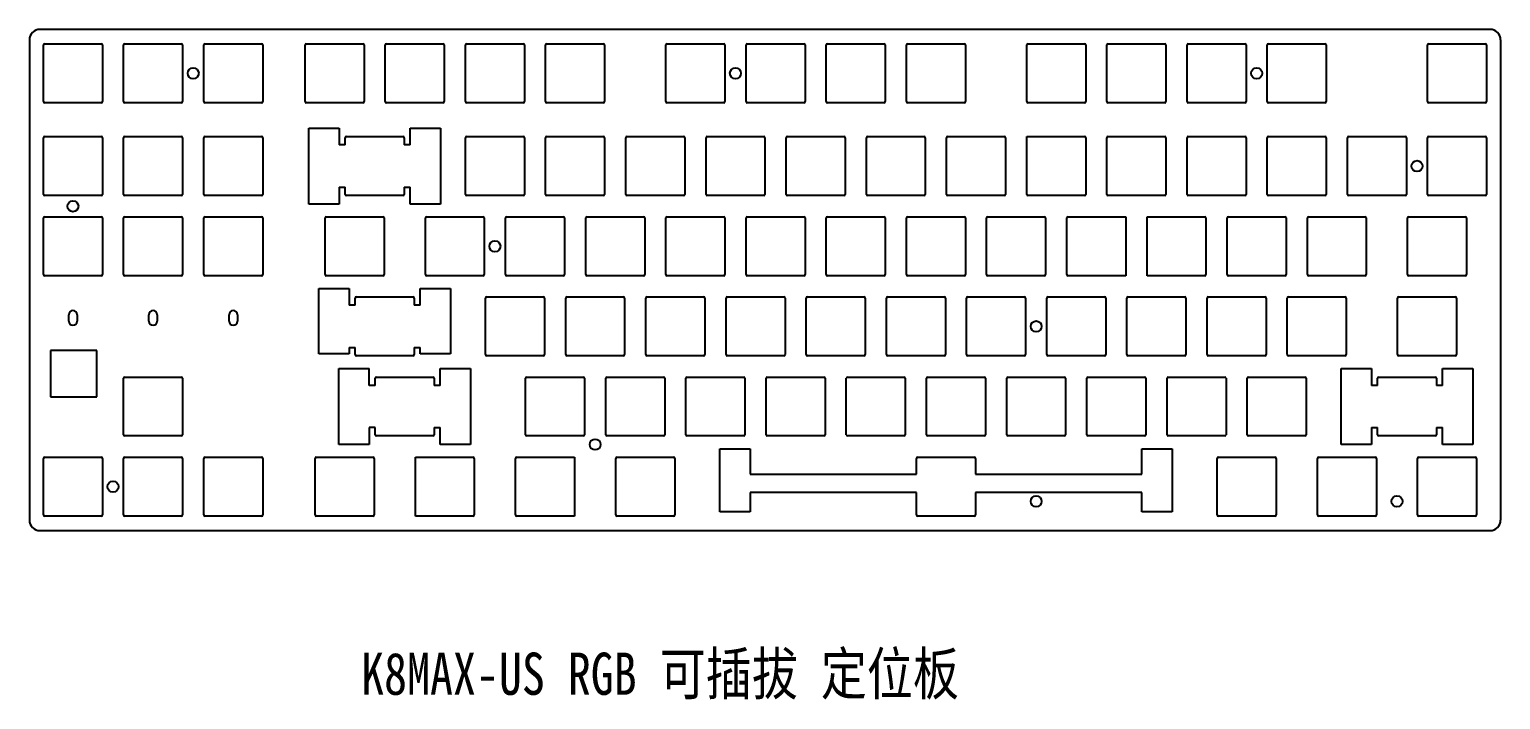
# Model space of a CAD drawing. Header units: inches. Extents: x -431 to 69, y 16 to 674.
# Drawn here: x -365.2 to -16.6, y 227.6 to 386.5 of the extents above; entities that cross this region are included whole.
import ezdxf

# ---------------------------------------------------------------- set-up
doc = ezdxf.new("R2010")
doc.units = ezdxf.units.IN
doc.header["$LTSCALE"] = 2.568399
doc.header["$MEASUREMENT"] = 0
doc.layers.get('0').update_dxf_attribs({"linetype": 'CONTINUOUS'})
doc.styles.get("Standard").update_dxf_attribs({"font": 'txt', "width": 0.8})

msp = doc.modelspace()

# ---------------------------------------------------------------- linework, layer by layer
at = {"color": 7, "linetype": 'Continuous'}
for p, q in [((-365.197, 383.966), (-365.197, 270.166)), ((-19.096, 386.466), (-362.697, 386.466)), ((-16.596, 383.966), (-16.596, 270.166)), ((-361.877, 369.366), (-361.877, 382.776)), ((-361.597, 383.056), (-348.187, 383.056)), ((-347.907, 382.776), (-347.907, 369.366)), ((-342.877, 369.366), (-342.877, 382.776)), ((-342.597, 383.056), (-329.187, 383.056)), ((-328.907, 382.776), (-328.907, 369.366)), ((-323.877, 369.366), (-323.877, 382.776)), ((-323.597, 383.056), (-310.187, 383.056)), ((-309.907, 382.776), (-309.907, 369.366)), ((-299.877, 369.366), (-299.877, 382.776)), ((-299.597, 383.056), (-286.187, 383.056)), ((-285.907, 382.776), (-285.907, 369.366)), ((-280.877, 369.366), (-280.877, 382.776)), ((-280.597, 383.056), (-267.187, 383.056)), ((-266.907, 382.776), (-266.907, 369.366)), ((-261.877, 369.366), (-261.877, 382.776)), ((-261.597, 383.056), (-248.187, 383.056)), ((-247.907, 382.776), (-247.907, 369.366)), ((-242.877, 369.366), (-242.877, 382.776)), ((-242.597, 383.056), (-229.187, 383.056)), ((-228.907, 382.776), (-228.907, 369.366)), ((-214.377, 369.366), (-214.377, 382.776)), ((-214.097, 383.056), (-200.687, 383.056)), ((-200.407, 382.776), (-200.407, 369.366)), ((-195.377, 369.366), (-195.377, 382.776)), ((-195.097, 383.056), (-181.687, 383.056)), ((-181.407, 382.776), (-181.407, 369.366)), ((-176.377, 369.366), (-176.377, 382.776)), ((-176.097, 383.056), (-162.687, 383.056)), ((-162.407, 382.776), (-162.407, 369.366)), ((-157.377, 369.366), (-157.377, 382.776)), ((-157.097, 383.056), (-143.687, 383.056)), ((-143.407, 382.776), (-143.407, 369.366)), ((-128.877, 369.366), (-128.877, 382.776)), ((-128.597, 383.056), (-115.187, 383.056)), ((-114.907, 382.776), (-114.907, 369.366)), ((-109.877, 369.366), (-109.877, 382.776)), ((-109.597, 383.056), (-96.187, 383.056)), ((-95.907, 382.776), (-95.907, 369.366)), ((-90.877, 369.366), (-90.877, 382.776)), ((-90.597, 383.056), (-77.187, 383.056)), ((-76.907, 382.776), (-76.907, 369.366)), ((-71.877, 369.366), (-71.877, 382.776)), ((-71.597, 383.056), (-58.187, 383.056)), ((-57.907, 382.776), (-57.907, 369.366)), ((-33.877, 369.366), (-33.877, 382.776)), ((-33.597, 383.056), (-20.187, 383.056)), ((-19.907, 382.776), (-19.907, 369.366)), ((-348.187, 369.086), (-361.597, 369.086)), ((-329.187, 369.086), (-342.597, 369.086)), ((-310.187, 369.086), (-323.597, 369.086)), ((-286.187, 369.086), (-299.597, 369.086)), ((-267.187, 369.086), (-280.597, 369.086)), ((-248.187, 369.086), (-261.597, 369.086)), ((-229.187, 369.086), (-242.597, 369.086)), ((-200.687, 369.086), (-214.097, 369.086)), ((-181.687, 369.086), (-195.097, 369.086)), ((-162.687, 369.086), (-176.097, 369.086)), ((-143.687, 369.086), (-157.097, 369.086)), ((-115.187, 369.086), (-128.597, 369.086)), ((-96.187, 369.086), (-109.597, 369.086)), ((-77.187, 369.086), (-90.597, 369.086)), ((-58.187, 369.086), (-71.597, 369.086)), ((-20.187, 369.086), (-33.597, 369.086)), ((-298.992, 345.068), (-298.992, 363.068)), ((-298.992, 363.068), (-291.792, 363.068)), ((-291.792, 363.068), (-291.792, 359.068)), ((-274.992, 359.068), (-274.992, 363.068)), ((-274.992, 363.068), (-267.792, 363.068)), ((-267.792, 363.068), (-267.792, 345.068)), ((-361.877, 347.363), (-361.877, 360.773)), ((-361.597, 361.053), (-348.187, 361.053)), ((-347.907, 360.773), (-347.907, 347.363)), ((-342.877, 347.363), (-342.877, 360.773)), ((-342.597, 361.053), (-329.187, 361.053)), ((-328.907, 360.773), (-328.907, 347.363)), ((-323.877, 347.363), (-323.877, 360.773)), ((-323.597, 361.053), (-310.187, 361.053)), ((-309.907, 360.773), (-309.907, 347.363)), ((-290.377, 359.068), (-291.792, 359.068)), ((-290.377, 359.068), (-290.377, 360.773)), ((-290.097, 361.053), (-276.687, 361.053)), ((-276.407, 360.773), (-276.407, 359.068)), ((-274.992, 359.068), (-276.407, 359.068)), ((-261.877, 347.363), (-261.877, 360.773)), ((-261.597, 361.053), (-248.187, 361.053)), ((-247.907, 360.773), (-247.907, 347.363)), ((-242.877, 347.363), (-242.877, 360.773)), ((-242.597, 361.053), (-229.187, 361.053)), ((-228.907, 360.773), (-228.907, 347.363)), ((-223.877, 347.363), (-223.877, 360.773)), ((-223.597, 361.053), (-210.187, 361.053)), ((-209.907, 360.773), (-209.907, 347.363)), ((-204.877, 347.363), (-204.877, 360.773)), ((-204.597, 361.053), (-191.187, 361.053)), ((-190.907, 360.773), (-190.907, 347.363)), ((-185.877, 347.363), (-185.877, 360.773)), ((-185.597, 361.053), (-172.187, 361.053)), ((-171.907, 360.773), (-171.907, 347.363)), ((-166.877, 347.363), (-166.877, 360.773)), ((-166.597, 361.053), (-153.187, 361.053)), ((-152.907, 360.773), (-152.907, 347.363)), ((-147.877, 347.363), (-147.877, 360.773)), ((-147.597, 361.053), (-134.187, 361.053)), ((-133.907, 360.773), (-133.907, 347.363)), ((-128.877, 361.053), (-115.187, 361.053)), ((-128.877, 347.363), (-128.877, 361.053)), ((-114.907, 360.773), (-114.907, 347.363)), ((-109.877, 347.363), (-109.877, 360.773)), ((-109.597, 361.053), (-96.187, 361.053)), ((-95.907, 360.773), (-95.907, 347.363)), ((-90.877, 347.363), (-90.877, 360.773)), ((-90.597, 361.053), (-77.187, 361.053)), ((-76.907, 360.773), (-76.907, 347.363)), ((-71.877, 347.363), (-71.877, 360.773)), ((-71.597, 361.053), (-58.187, 361.053)), ((-57.907, 360.773), (-57.907, 347.363)), ((-52.877, 347.363), (-52.877, 360.773)), ((-52.597, 361.053), (-39.187, 361.053)), ((-38.907, 360.773), (-38.907, 347.363)), ((-33.877, 347.363), (-33.877, 360.773)), ((-33.597, 361.053), (-20.187, 361.053)), ((-19.907, 360.773), (-19.907, 347.363)), ((-291.792, 349.068), (-291.792, 345.068)), ((-291.792, 349.068), (-290.377, 349.068)), ((-290.377, 347.363), (-290.377, 349.068)), ((-276.407, 349.068), (-276.407, 347.363)), ((-276.407, 349.068), (-274.992, 349.068)), ((-274.992, 345.068), (-274.992, 349.068)), ((-348.187, 347.083), (-361.597, 347.083)), ((-329.187, 347.083), (-342.597, 347.083)), ((-310.187, 347.083), (-323.597, 347.083)), ((-276.687, 347.083), (-290.097, 347.083)), ((-248.187, 347.083), (-261.597, 347.083)), ((-229.187, 347.083), (-242.597, 347.083)), ((-210.187, 347.083), (-223.597, 347.083)), ((-191.187, 347.083), (-204.597, 347.083)), ((-172.187, 347.083), (-185.597, 347.083)), ((-153.187, 347.083), (-166.597, 347.083)), ((-134.187, 347.083), (-147.597, 347.083)), ((-115.187, 347.083), (-128.597, 347.083)), ((-96.187, 347.083), (-109.597, 347.083)), ((-77.187, 347.083), (-90.597, 347.083)), ((-58.187, 347.083), (-71.597, 347.083)), ((-39.187, 347.083), (-52.597, 347.083)), ((-20.187, 347.083), (-33.597, 347.083)), ((-361.877, 328.363), (-361.877, 341.773)), ((-361.597, 342.053), (-348.187, 342.053)), ((-347.907, 341.773), (-347.907, 328.363)), ((-342.877, 328.363), (-342.877, 341.773)), ((-342.597, 342.053), (-329.187, 342.053)), ((-328.907, 341.773), (-328.907, 328.363)), ((-323.877, 328.363), (-323.877, 341.773)), ((-323.597, 342.053), (-310.187, 342.053)), ((-309.907, 341.773), (-309.907, 328.363)), ((-291.792, 345.068), (-298.992, 345.068)), ((-295.127, 328.363), (-295.127, 341.773)), ((-294.847, 342.053), (-281.437, 342.053)), ((-281.157, 341.773), (-281.157, 328.363)), ((-267.792, 345.068), (-274.992, 345.068)), ((-271.377, 328.363), (-271.377, 341.773)), ((-271.097, 342.053), (-257.687, 342.053)), ((-257.407, 341.773), (-257.407, 328.363)), ((-252.377, 328.363), (-252.377, 341.773)), ((-252.097, 342.053), (-238.687, 342.053)), ((-238.407, 341.773), (-238.407, 328.363)), ((-233.377, 328.363), (-233.377, 341.773)), ((-233.097, 342.053), (-219.687, 342.053)), ((-219.407, 341.773), (-219.407, 328.363)), ((-214.377, 328.363), (-214.377, 341.773)), ((-214.097, 342.053), (-200.687, 342.053)), ((-200.407, 341.773), (-200.407, 328.363)), ((-195.377, 328.363), (-195.377, 341.773)), ((-195.097, 342.053), (-181.687, 342.053)), ((-181.407, 341.773), (-181.407, 328.363)), ((-176.377, 328.363), (-176.377, 341.773)), ((-176.097, 342.053), (-162.687, 342.053)), ((-162.407, 341.773), (-162.407, 328.363)), ((-157.377, 328.363), (-157.377, 341.773)), ((-157.097, 342.053), (-143.687, 342.053)), ((-143.407, 341.773), (-143.407, 328.363)), ((-138.377, 328.363), (-138.377, 341.773)), ((-138.097, 342.053), (-124.687, 342.053)), ((-124.407, 341.773), (-124.407, 328.363)), ((-119.377, 328.363), (-119.377, 341.773)), ((-119.097, 342.053), (-105.407, 342.053)), ((-105.407, 342.053), (-105.407, 328.083)), ((-100.377, 342.053), (-86.687, 342.053)), ((-100.377, 328.083), (-100.377, 342.053)), ((-86.407, 341.773), (-86.407, 328.363)), ((-81.377, 328.363), (-81.377, 341.773)), ((-81.097, 342.053), (-67.687, 342.053)), ((-67.407, 341.773), (-67.407, 328.363)), ((-62.377, 328.363), (-62.377, 341.773)), ((-62.097, 342.053), (-48.687, 342.053)), ((-48.407, 341.773), (-48.407, 328.363)), ((-38.627, 328.363), (-38.627, 341.773)), ((-38.347, 342.053), (-24.937, 342.053)), ((-24.657, 341.773), (-24.657, 328.363)), ((-348.187, 328.083), (-361.597, 328.083)), ((-329.187, 328.083), (-342.597, 328.083)), ((-310.187, 328.083), (-323.597, 328.083)), ((-281.437, 328.083), (-294.847, 328.083)), ((-257.687, 328.083), (-271.097, 328.083)), ((-238.687, 328.083), (-252.097, 328.083)), ((-219.687, 328.083), (-233.097, 328.083)), ((-200.687, 328.083), (-214.097, 328.083)), ((-181.687, 328.083), (-195.097, 328.083)), ((-162.687, 328.083), (-176.097, 328.083)), ((-143.687, 328.083), (-157.097, 328.083)), ((-124.687, 328.083), (-138.097, 328.083)), ((-105.407, 328.083), (-119.097, 328.083)), ((-86.687, 328.083), (-100.377, 328.083)), ((-67.687, 328.083), (-81.097, 328.083)), ((-48.687, 328.083), (-62.097, 328.083)), ((-24.937, 328.083), (-38.347, 328.083)), ((-296.617, 309.568), (-296.617, 325.068)), ((-296.617, 325.068), (-289.417, 325.068)), ((-289.417, 325.068), (-289.417, 321.068)), ((-272.617, 321.068), (-272.617, 325.068)), ((-272.617, 325.068), (-265.417, 325.068)), ((-265.417, 325.068), (-265.417, 309.568)), ((-288.002, 321.068), (-289.417, 321.068)), ((-288.002, 321.068), (-288.002, 322.773)), ((-287.722, 323.053), (-274.312, 323.053)), ((-274.032, 322.773), (-274.032, 321.068)), ((-272.617, 321.068), (-274.032, 321.068)), ((-257.127, 309.363), (-257.127, 322.773)), ((-256.847, 323.053), (-243.437, 323.053)), ((-243.157, 322.773), (-243.157, 309.363)), ((-238.127, 309.363), (-238.127, 322.773)), ((-237.847, 323.053), (-224.437, 323.053)), ((-224.157, 322.773), (-224.157, 309.363)), ((-219.127, 309.363), (-219.127, 322.773)), ((-218.847, 323.053), (-205.437, 323.053)), ((-205.157, 322.773), (-205.157, 309.363)), ((-200.127, 309.363), (-200.127, 322.773)), ((-199.847, 323.053), (-186.437, 323.053)), ((-186.157, 322.773), (-186.157, 309.363)), ((-181.127, 309.363), (-181.127, 322.773)), ((-180.847, 323.053), (-167.437, 323.053)), ((-167.157, 322.773), (-167.157, 309.363)), ((-162.127, 309.363), (-162.127, 322.773)), ((-161.847, 323.053), (-148.437, 323.053)), ((-148.157, 322.773), (-148.157, 309.363)), ((-143.127, 309.363), (-143.127, 322.773)), ((-142.847, 323.053), (-129.437, 323.053)), ((-129.157, 322.773), (-129.157, 309.363)), ((-124.127, 309.363), (-124.127, 322.773)), ((-123.847, 323.053), (-110.437, 323.053)), ((-110.157, 322.773), (-110.157, 309.363)), ((-105.127, 309.363), (-105.127, 322.773)), ((-104.847, 323.053), (-91.437, 323.053)), ((-91.157, 322.773), (-91.157, 309.363)), ((-86.127, 309.363), (-86.127, 322.773)), ((-85.847, 323.053), (-72.437, 323.053)), ((-72.157, 322.773), (-72.157, 309.363)), ((-67.127, 309.363), (-67.127, 322.773)), ((-66.847, 323.053), (-53.437, 323.053)), ((-53.157, 322.773), (-53.157, 309.363)), ((-41.002, 309.363), (-41.002, 322.773)), ((-40.722, 323.053), (-27.312, 323.053)), ((-27.032, 322.773), (-27.032, 309.363)), ((-355.892, 317.333), (-355.892, 318.833)), ((-353.892, 318.833), (-353.892, 317.333)), ((-336.892, 317.333), (-336.892, 318.833)), ((-334.892, 318.833), (-334.892, 317.333)), ((-317.892, 317.333), (-317.892, 318.833)), ((-315.892, 318.833), (-315.892, 317.333)), ((-360.197, 310.336), (-360.197, 299.336)), ((-349.197, 310.336), (-360.197, 310.336)), ((-349.197, 299.336), (-349.197, 310.336)), ((-289.417, 311.068), (-289.417, 309.568)), ((-289.417, 311.068), (-288.002, 311.068)), ((-288.002, 309.363), (-288.002, 311.068)), ((-274.032, 311.068), (-274.032, 309.363)), ((-274.032, 311.068), (-272.617, 311.068)), ((-272.617, 309.568), (-272.617, 311.068)), ((-289.417, 309.568), (-296.617, 309.568)), ((-274.312, 309.083), (-287.722, 309.083)), ((-265.417, 309.568), (-272.617, 309.568)), ((-243.437, 309.083), (-256.847, 309.083)), ((-224.437, 309.083), (-237.847, 309.083)), ((-205.437, 309.083), (-218.847, 309.083)), ((-186.437, 309.083), (-199.847, 309.083)), ((-167.437, 309.083), (-180.847, 309.083)), ((-148.437, 309.083), (-161.847, 309.083)), ((-129.437, 309.083), (-142.847, 309.083)), ((-110.437, 309.083), (-123.847, 309.083)), ((-91.437, 309.083), (-104.847, 309.083)), ((-72.437, 309.083), (-85.847, 309.083)), ((-53.437, 309.083), (-66.847, 309.083)), ((-27.312, 309.083), (-40.722, 309.083)), ((-342.877, 290.363), (-342.877, 303.773)), ((-342.597, 304.053), (-329.187, 304.053)), ((-328.907, 303.773), (-328.907, 290.363)), ((-291.867, 288.068), (-291.867, 306.068)), ((-291.867, 306.068), (-284.667, 306.068)), ((-284.667, 302.068), (-284.667, 306.068)), ((-283.252, 302.068), (-283.252, 303.773)), ((-282.972, 304.053), (-269.562, 304.053)), ((-269.282, 303.773), (-269.282, 302.068)), ((-267.867, 302.068), (-267.867, 306.068)), ((-267.867, 306.068), (-260.667, 306.068)), ((-260.667, 306.068), (-260.667, 288.068)), ((-247.627, 290.363), (-247.627, 303.773)), ((-247.347, 304.053), (-233.937, 304.053)), ((-233.657, 303.773), (-233.657, 290.363)), ((-228.627, 290.363), (-228.627, 303.773)), ((-228.347, 304.053), (-214.937, 304.053)), ((-214.657, 303.773), (-214.657, 290.363)), ((-209.627, 290.363), (-209.627, 303.773)), ((-209.347, 304.053), (-195.937, 304.053)), ((-195.657, 303.773), (-195.657, 290.363)), ((-190.627, 290.363), (-190.627, 303.773)), ((-190.347, 304.053), (-176.937, 304.053)), ((-176.657, 303.773), (-176.657, 290.363)), ((-171.627, 290.363), (-171.627, 303.773)), ((-171.347, 304.053), (-157.937, 304.053)), ((-157.657, 303.773), (-157.657, 290.363)), ((-152.627, 290.363), (-152.627, 303.773)), ((-152.347, 304.053), (-138.937, 304.053)), ((-138.657, 303.773), (-138.657, 290.363)), ((-133.627, 290.363), (-133.627, 303.773)), ((-133.347, 304.053), (-119.937, 304.053)), ((-119.657, 303.773), (-119.657, 290.363)), ((-114.627, 290.363), (-114.627, 303.773)), ((-114.347, 304.053), (-100.937, 304.053)), ((-100.657, 303.773), (-100.657, 290.363)), ((-95.627, 290.363), (-95.627, 303.773)), ((-95.347, 304.053), (-81.937, 304.053)), ((-81.657, 303.773), (-81.657, 290.363)), ((-76.627, 290.363), (-76.627, 303.773)), ((-76.347, 304.053), (-62.937, 304.053)), ((-62.657, 303.773), (-62.657, 290.363)), ((-54.367, 306.068), (-47.167, 306.068)), ((-54.367, 288.068), (-54.367, 306.068)), ((-47.167, 306.068), (-47.167, 302.068)), ((-45.752, 302.068), (-45.752, 303.773)), ((-45.472, 304.053), (-32.062, 304.053)), ((-31.782, 303.773), (-31.782, 302.068)), ((-30.367, 306.068), (-23.167, 306.068)), ((-30.367, 302.068), (-30.367, 306.068)), ((-23.167, 306.068), (-23.167, 288.068)), ((-283.252, 302.068), (-284.667, 302.068)), ((-267.867, 302.068), (-269.282, 302.068)), ((-45.752, 302.068), (-47.167, 302.068)), ((-30.367, 302.068), (-31.782, 302.068)), ((-360.197, 299.336), (-349.197, 299.336)), ((-329.187, 290.083), (-342.597, 290.083)), ((-284.667, 292.068), (-284.667, 288.068)), ((-283.252, 292.068), (-284.667, 292.068)), ((-283.252, 290.363), (-283.252, 292.068)), ((-269.562, 290.083), (-282.972, 290.083)), ((-269.282, 292.068), (-269.282, 290.363)), ((-269.282, 292.068), (-267.867, 292.068)), ((-267.867, 288.068), (-267.867, 292.068)), ((-233.937, 290.083), (-247.347, 290.083)), ((-214.937, 290.083), (-228.347, 290.083)), ((-195.937, 290.083), (-209.347, 290.083)), ((-176.937, 290.083), (-190.347, 290.083)), ((-157.937, 290.083), (-171.347, 290.083)), ((-138.937, 290.083), (-152.347, 290.083)), ((-119.937, 290.083), (-133.347, 290.083)), ((-100.937, 290.083), (-114.347, 290.083)), ((-81.937, 290.083), (-95.347, 290.083)), ((-62.937, 290.083), (-76.347, 290.083)), ((-47.167, 292.068), (-45.752, 292.068)), ((-47.167, 292.068), (-47.167, 288.068)), ((-45.752, 290.363), (-45.752, 292.068)), ((-32.062, 290.083), (-45.472, 290.083)), ((-31.782, 292.068), (-30.367, 292.068)), ((-31.782, 292.068), (-31.782, 290.363)), ((-30.367, 288.068), (-30.367, 292.068)), ((-284.667, 288.068), (-291.867, 288.068)), ((-260.667, 288.068), (-267.867, 288.068)), ((-201.617, 287.068), (-194.417, 287.068)), ((-201.617, 272.068), (-201.617, 287.068)), ((-194.417, 287.068), (-194.417, 281.018)), ((-101.617, 287.068), (-94.417, 287.068)), ((-101.617, 281.018), (-101.617, 287.068)), ((-94.417, 287.068), (-94.417, 272.068)), ((-47.167, 288.068), (-54.367, 288.068)), ((-23.167, 288.068), (-30.367, 288.068)), ((-361.877, 271.363), (-361.877, 284.773)), ((-361.597, 285.053), (-348.187, 285.053)), ((-347.907, 284.773), (-347.907, 271.363)), ((-342.877, 271.363), (-342.877, 284.773)), ((-342.597, 285.053), (-329.187, 285.053)), ((-328.907, 284.773), (-328.907, 271.363)), ((-323.877, 271.363), (-323.877, 284.773)), ((-323.597, 285.053), (-310.187, 285.053)), ((-309.907, 284.773), (-309.907, 271.363)), ((-297.502, 271.363), (-297.502, 284.773)), ((-297.222, 285.053), (-283.812, 285.053)), ((-283.532, 284.773), (-283.532, 271.363)), ((-273.752, 271.083), (-273.752, 285.053)), ((-273.752, 285.053), (-260.062, 285.053)), ((-259.782, 284.773), (-259.782, 271.363)), ((-250.002, 271.363), (-250.002, 284.773)), ((-249.722, 285.053), (-236.032, 285.053)), ((-236.032, 285.053), (-236.032, 271.083)), ((-226.252, 271.363), (-226.252, 284.773)), ((-225.972, 285.053), (-212.562, 285.053)), ((-212.282, 284.773), (-212.282, 271.363)), ((-155.002, 281.018), (-155.002, 284.773)), ((-154.722, 285.053), (-141.312, 285.053)), ((-141.032, 284.773), (-141.032, 281.018)), ((-83.752, 271.363), (-83.752, 284.773)), ((-83.472, 285.053), (-70.062, 285.053)), ((-69.782, 284.773), (-69.782, 271.363)), ((-60.002, 271.363), (-60.002, 284.773)), ((-59.722, 285.053), (-46.312, 285.053)), ((-46.032, 284.773), (-46.032, 271.363)), ((-36.252, 271.363), (-36.252, 284.773)), ((-35.972, 285.053), (-22.562, 285.053)), ((-22.282, 284.773), (-22.282, 271.363)), ((-194.417, 281.018), (-155.002, 281.018)), ((-141.032, 281.018), (-101.617, 281.018)), ((-155.002, 276.718), (-194.417, 276.718)), ((-194.417, 276.718), (-194.417, 272.068)), ((-155.002, 271.363), (-155.002, 276.718)), ((-101.617, 276.718), (-141.032, 276.718)), ((-141.032, 276.718), (-141.032, 271.363)), ((-101.617, 272.068), (-101.617, 276.718)), ((-194.417, 272.068), (-201.617, 272.068)), ((-94.417, 272.068), (-101.617, 272.068)), ((-348.187, 271.083), (-361.597, 271.083)), ((-329.187, 271.083), (-342.597, 271.083)), ((-310.187, 271.083), (-323.597, 271.083)), ((-283.812, 271.083), (-297.222, 271.083)), ((-260.062, 271.083), (-273.752, 271.083)), ((-236.032, 271.083), (-249.722, 271.083)), ((-212.562, 271.083), (-225.972, 271.083)), ((-141.312, 271.083), (-154.722, 271.083)), ((-70.062, 271.083), (-83.472, 271.083)), ((-46.312, 271.083), (-59.722, 271.083)), ((-22.562, 271.083), (-35.972, 271.083)), ((-362.697, 267.666), (-19.096, 267.666))]:
    msp.add_line(p, q, dxfattribs=at)
for centre in [(-326.392, 376.056), (-197.892, 376.056), (-74.392, 376.056), (-36.392, 354.053), (-354.892, 344.553), (-254.907, 335.053), (-126.642, 316.053), (-231.142, 288.068), (-345.392, 278.083), (-126.642, 274.583), (-41.142, 274.583)]:
    msp.add_circle(centre, 1.3, dxfattribs=at)
for centre, radius, start, end in [((-362.697, 383.966), 2.5, 90, 180), ((-19.096, 383.966), 2.5, 0, 90), ((-361.597, 382.776), 0.28, 90, 180), ((-348.187, 382.776), 0.28, 0, 90), ((-342.597, 382.776), 0.28, 90, 180), ((-329.187, 382.776), 0.28, 0, 90), ((-323.597, 382.776), 0.28, 90, 180), ((-310.187, 382.776), 0.28, 0, 90), ((-299.597, 382.776), 0.28, 90, 180), ((-286.187, 382.776), 0.28, 0, 90), ((-280.597, 382.776), 0.28, 90, 180), ((-267.187, 382.776), 0.28, 0, 90), ((-261.597, 382.776), 0.28, 90, 180), ((-248.187, 382.776), 0.28, 0, 90), ((-242.597, 382.776), 0.28, 90, 180), ((-229.187, 382.776), 0.28, 0, 90), ((-214.097, 382.776), 0.28, 90, 180), ((-200.687, 382.776), 0.28, 0, 90), ((-195.097, 382.776), 0.28, 90, 180), ((-181.687, 382.776), 0.28, 0, 90), ((-176.097, 382.776), 0.28, 90, 180), ((-162.687, 382.776), 0.28, 0, 90), ((-157.097, 382.776), 0.28, 90, 180), ((-143.687, 382.776), 0.28, 0, 90), ((-128.597, 382.776), 0.28, 90, 180), ((-115.187, 382.776), 0.28, 0, 90), ((-109.597, 382.776), 0.28, 90, 180), ((-96.187, 382.776), 0.28, 0, 90), ((-90.597, 382.776), 0.28, 90, 180), ((-77.187, 382.776), 0.28, 0, 90), ((-71.597, 382.776), 0.28, 90, 180), ((-58.187, 382.776), 0.28, 0, 90), ((-33.597, 382.776), 0.28, 90, 180), ((-20.187, 382.776), 0.28, 0, 90), ((-361.597, 369.366), 0.28, 180, 270), ((-348.187, 369.366), 0.28, 270, 0), ((-342.597, 369.366), 0.28, 180, 270), ((-329.187, 369.366), 0.28, 270, 0), ((-323.597, 369.366), 0.28, 180, 270), ((-310.187, 369.366), 0.28, 270, 0), ((-299.597, 369.366), 0.28, 180, 270), ((-286.187, 369.366), 0.28, 270, 0), ((-280.597, 369.366), 0.28, 180, 270), ((-267.187, 369.366), 0.28, 270, 0), ((-261.597, 369.366), 0.28, 180, 270), ((-248.187, 369.366), 0.28, 270, 0), ((-242.597, 369.366), 0.28, 180, 270), ((-229.187, 369.366), 0.28, 270, 0), ((-214.097, 369.366), 0.28, 180, 270), ((-200.687, 369.366), 0.28, 270, 0), ((-195.097, 369.366), 0.28, 180, 270), ((-181.687, 369.366), 0.28, 270, 0), ((-176.097, 369.366), 0.28, 180, 270), ((-162.687, 369.366), 0.28, 270, 0), ((-157.097, 369.366), 0.28, 180, 270), ((-143.687, 369.366), 0.28, 270, 0), ((-128.597, 369.366), 0.28, 180, 270), ((-115.187, 369.366), 0.28, 270, 0), ((-109.597, 369.366), 0.28, 180, 270), ((-96.187, 369.366), 0.28, 270, 0), ((-90.597, 369.366), 0.28, 180, 270), ((-77.187, 369.366), 0.28, 270, 0), ((-71.597, 369.366), 0.28, 180, 270), ((-58.187, 369.366), 0.28, 270, 0), ((-33.597, 369.366), 0.28, 180, 270), ((-20.187, 369.366), 0.28, 270, 0), ((-361.597, 360.773), 0.28, 90, 180), ((-348.187, 360.773), 0.28, 0, 90), ((-342.597, 360.773), 0.28, 90, 180), ((-329.187, 360.773), 0.28, 0, 90), ((-323.597, 360.773), 0.28, 90, 180), ((-310.187, 360.773), 0.28, 0, 90), ((-290.097, 360.773), 0.28, 90, 180), ((-276.687, 360.773), 0.28, 0, 90), ((-261.597, 360.773), 0.28, 90, 180), ((-248.187, 360.773), 0.28, 0, 90), ((-242.597, 360.773), 0.28, 90, 180), ((-229.187, 360.773), 0.28, 0, 90), ((-223.597, 360.773), 0.28, 90, 180), ((-210.187, 360.773), 0.28, 0, 90), ((-204.597, 360.773), 0.28, 90, 180), ((-191.187, 360.773), 0.28, 0, 90), ((-185.597, 360.773), 0.28, 90, 180), ((-172.187, 360.773), 0.28, 0, 90), ((-166.597, 360.773), 0.28, 90, 180), ((-153.187, 360.773), 0.28, 0, 90), ((-147.597, 360.773), 0.28, 90, 180), ((-134.187, 360.773), 0.28, 0, 90), ((-115.187, 360.773), 0.28, 0, 90), ((-109.597, 360.773), 0.28, 90, 180), ((-96.187, 360.773), 0.28, 0, 90), ((-90.597, 360.773), 0.28, 90, 180), ((-77.187, 360.773), 0.28, 0, 90), ((-71.597, 360.773), 0.28, 90, 180), ((-58.187, 360.773), 0.28, 0, 90), ((-52.597, 360.773), 0.28, 90, 180), ((-39.187, 360.773), 0.28, 0, 90), ((-33.597, 360.773), 0.28, 90, 180), ((-20.187, 360.773), 0.28, 0, 90), ((-361.597, 347.363), 0.28, 180, 270), ((-348.187, 347.363), 0.28, 270, 0), ((-342.597, 347.363), 0.28, 180, 270), ((-329.187, 347.363), 0.28, 270, 0), ((-323.597, 347.363), 0.28, 180, 270), ((-310.187, 347.363), 0.28, 270, 0), ((-290.097, 347.363), 0.28, 180, 270), ((-276.687, 347.363), 0.28, 270, 0), ((-261.597, 347.363), 0.28, 180, 270), ((-248.187, 347.363), 0.28, 270, 0), ((-242.597, 347.363), 0.28, 180, 270), ((-229.187, 347.363), 0.28, 270, 0), ((-223.597, 347.363), 0.28, 180, 270), ((-210.187, 347.363), 0.28, 270, 0), ((-204.597, 347.363), 0.28, 180, 270), ((-191.187, 347.363), 0.28, 270, 0), ((-185.597, 347.363), 0.28, 180, 270), ((-172.187, 347.363), 0.28, 270, 0), ((-166.597, 347.363), 0.28, 180, 270), ((-153.187, 347.363), 0.28, 270, 0), ((-147.597, 347.363), 0.28, 180, 270), ((-134.187, 347.363), 0.28, 270, 0), ((-128.597, 347.363), 0.28, 180, 270), ((-115.187, 347.363), 0.28, 270, 0), ((-109.597, 347.363), 0.28, 180, 270), ((-96.187, 347.363), 0.28, 270, 0), ((-90.597, 347.363), 0.28, 180, 270), ((-77.187, 347.363), 0.28, 270, 0), ((-71.597, 347.363), 0.28, 180, 270), ((-58.187, 347.363), 0.28, 270, 0), ((-52.597, 347.363), 0.28, 180, 270), ((-39.187, 347.363), 0.28, 270, 0), ((-33.597, 347.363), 0.28, 180, 270), ((-20.187, 347.363), 0.28, 270, 0), ((-361.597, 341.773), 0.28, 90, 180), ((-348.187, 341.773), 0.28, 0, 90), ((-342.597, 341.773), 0.28, 90, 180), ((-329.187, 341.773), 0.28, 0, 90), ((-323.597, 341.773), 0.28, 90, 180), ((-310.187, 341.773), 0.28, 0, 90), ((-294.847, 341.773), 0.28, 90, 180), ((-281.437, 341.773), 0.28, 0, 90), ((-271.097, 341.773), 0.28, 90, 180), ((-257.687, 341.773), 0.28, 0, 90), ((-252.097, 341.773), 0.28, 90, 180), ((-238.687, 341.773), 0.28, 0, 90), ((-233.097, 341.773), 0.28, 90, 180), ((-219.687, 341.773), 0.28, 0, 90), ((-214.097, 341.773), 0.28, 90, 180), ((-200.687, 341.773), 0.28, 0, 90), ((-195.097, 341.773), 0.28, 90, 180), ((-181.687, 341.773), 0.28, 0, 90), ((-176.097, 341.773), 0.28, 90, 180), ((-162.687, 341.773), 0.28, 0, 90), ((-157.097, 341.773), 0.28, 90, 180), ((-143.687, 341.773), 0.28, 0, 90), ((-138.097, 341.773), 0.28, 90, 180), ((-124.687, 341.773), 0.28, 0, 90), ((-119.097, 341.773), 0.28, 90, 180), ((-86.687, 341.773), 0.28, 0, 90), ((-81.097, 341.773), 0.28, 90, 180), ((-67.687, 341.773), 0.28, 0, 90), ((-62.097, 341.773), 0.28, 90, 180), ((-48.687, 341.773), 0.28, 0, 90), ((-38.347, 341.773), 0.28, 90, 180), ((-24.937, 341.773), 0.28, 0, 90), ((-361.597, 328.363), 0.28, 180, 270), ((-348.187, 328.363), 0.28, 270, 0), ((-342.597, 328.363), 0.28, 180, 270), ((-329.187, 328.363), 0.28, 270, 0), ((-323.597, 328.363), 0.28, 180, 270), ((-310.187, 328.363), 0.28, 270, 0), ((-294.847, 328.363), 0.28, 180, 270), ((-281.437, 328.363), 0.28, 270, 0), ((-271.097, 328.363), 0.28, 180, 270), ((-257.687, 328.363), 0.28, 270, 0), ((-252.097, 328.363), 0.28, 180, 270), ((-238.687, 328.363), 0.28, 270, 0), ((-233.097, 328.363), 0.28, 180, 270), ((-219.687, 328.363), 0.28, 270, 0), ((-214.097, 328.363), 0.28, 180, 270), ((-200.687, 328.363), 0.28, 270, 0), ((-195.097, 328.363), 0.28, 180, 270), ((-181.687, 328.363), 0.28, 270, 0), ((-176.097, 328.363), 0.28, 180, 270), ((-162.687, 328.363), 0.28, 270, 0), ((-157.097, 328.363), 0.28, 180, 270), ((-143.687, 328.363), 0.28, 270, 0), ((-138.097, 328.363), 0.28, 180, 270), ((-124.687, 328.363), 0.28, 270, 0), ((-119.097, 328.363), 0.28, 180, 270), ((-86.687, 328.363), 0.28, 270, 0), ((-81.097, 328.363), 0.28, 180, 270), ((-67.687, 328.363), 0.28, 270, 0), ((-62.097, 328.363), 0.28, 180, 270), ((-48.687, 328.363), 0.28, 270, 0), ((-38.347, 328.363), 0.28, 180, 270), ((-24.937, 328.363), 0.28, 270, 0), ((-287.722, 322.773), 0.28, 90, 180), ((-274.312, 322.773), 0.28, 0, 90), ((-256.847, 322.773), 0.28, 90, 180), ((-243.437, 322.773), 0.28, 0, 90), ((-237.847, 322.773), 0.28, 90, 180), ((-224.437, 322.773), 0.28, 0, 90), ((-218.847, 322.773), 0.28, 90, 180), ((-205.437, 322.773), 0.28, 0, 90), ((-199.847, 322.773), 0.28, 90, 180), ((-186.437, 322.773), 0.28, 0, 90), ((-180.847, 322.773), 0.28, 90, 180), ((-167.437, 322.773), 0.28, 0, 90), ((-161.847, 322.773), 0.28, 90, 180), ((-148.437, 322.773), 0.28, 0, 90), ((-142.847, 322.773), 0.28, 90, 180), ((-129.437, 322.773), 0.28, 0, 90), ((-123.847, 322.773), 0.28, 90, 180), ((-110.437, 322.773), 0.28, 0, 90), ((-104.847, 322.773), 0.28, 90, 180), ((-91.437, 322.773), 0.28, 0, 90), ((-85.847, 322.773), 0.28, 90, 180), ((-72.437, 322.773), 0.28, 0, 90), ((-66.847, 322.773), 0.28, 90, 180), ((-53.437, 322.773), 0.28, 0, 90), ((-40.722, 322.773), 0.28, 90, 180), ((-27.312, 322.773), 0.28, 0, 90), ((-354.892, 318.833), 1, 0, 180), ((-354.892, 317.333), 1, 180, 0), ((-335.892, 318.833), 1, 0, 180), ((-335.892, 317.333), 1, 180, 0), ((-316.892, 318.833), 1, 0, 180), ((-316.892, 317.333), 1, 180, 0), ((-287.722, 309.363), 0.28, 180, 270), ((-274.312, 309.363), 0.28, 270, 0), ((-256.847, 309.363), 0.28, 180, 270), ((-243.437, 309.363), 0.28, 270, 0), ((-237.847, 309.363), 0.28, 180, 270), ((-224.437, 309.363), 0.28, 270, 0), ((-218.847, 309.363), 0.28, 180, 270), ((-205.437, 309.363), 0.28, 270, 0), ((-199.847, 309.363), 0.28, 180, 270), ((-186.437, 309.363), 0.28, 270, 0), ((-180.847, 309.363), 0.28, 180, 270), ((-167.437, 309.363), 0.28, 270, 0), ((-161.847, 309.363), 0.28, 180, 270), ((-148.437, 309.363), 0.28, 270, 0), ((-142.847, 309.363), 0.28, 180, 270), ((-129.437, 309.363), 0.28, 270, 0), ((-123.847, 309.363), 0.28, 180, 270), ((-110.437, 309.363), 0.28, 270, 0), ((-104.847, 309.363), 0.28, 180, 270), ((-91.437, 309.363), 0.28, 270, 0), ((-85.847, 309.363), 0.28, 180, 270), ((-72.437, 309.363), 0.28, 270, 0), ((-66.847, 309.363), 0.28, 180, 270), ((-53.437, 309.363), 0.28, 270, 0), ((-40.722, 309.363), 0.28, 180, 270), ((-27.312, 309.363), 0.28, 270, 0), ((-342.597, 303.773), 0.28, 90, 180), ((-329.187, 303.773), 0.28, 0, 90), ((-282.972, 303.773), 0.28, 90, 180), ((-269.562, 303.773), 0.28, 0, 90), ((-247.347, 303.773), 0.28, 90, 180), ((-233.937, 303.773), 0.28, 0, 90), ((-228.347, 303.773), 0.28, 90, 180), ((-214.937, 303.773), 0.28, 0, 90), ((-209.347, 303.773), 0.28, 90, 180), ((-195.937, 303.773), 0.28, 0, 90), ((-190.347, 303.773), 0.28, 90, 180), ((-176.937, 303.773), 0.28, 0, 90), ((-171.347, 303.773), 0.28, 90, 180), ((-157.937, 303.773), 0.28, 0, 90), ((-152.347, 303.773), 0.28, 90, 180), ((-138.937, 303.773), 0.28, 0, 90), ((-133.347, 303.773), 0.28, 90, 180), ((-119.937, 303.773), 0.28, 0, 90), ((-114.347, 303.773), 0.28, 90, 180), ((-100.937, 303.773), 0.28, 0, 90), ((-95.347, 303.773), 0.28, 90, 180), ((-81.937, 303.773), 0.28, 0, 90), ((-76.347, 303.773), 0.28, 90, 180), ((-62.937, 303.773), 0.28, 0, 90), ((-45.472, 303.773), 0.28, 90, 180), ((-32.062, 303.773), 0.28, 0, 90), ((-342.597, 290.363), 0.28, 180, 270), ((-329.187, 290.363), 0.28, 270, 0), ((-282.972, 290.363), 0.28, 180, 270), ((-269.562, 290.363), 0.28, 270, 0), ((-247.347, 290.363), 0.28, 180, 270), ((-233.937, 290.363), 0.28, 270, 0), ((-228.347, 290.363), 0.28, 180, 270), ((-214.937, 290.363), 0.28, 270, 0), ((-209.347, 290.363), 0.28, 180, 270), ((-195.937, 290.363), 0.28, 270, 0), ((-190.347, 290.363), 0.28, 180, 270), ((-176.937, 290.363), 0.28, 270, 0), ((-171.347, 290.363), 0.28, 180, 270), ((-157.937, 290.363), 0.28, 270, 0), ((-152.347, 290.363), 0.28, 180, 270), ((-138.937, 290.363), 0.28, 270, 0), ((-133.347, 290.363), 0.28, 180, 270), ((-119.937, 290.363), 0.28, 270, 0), ((-114.347, 290.363), 0.28, 180, 270), ((-100.937, 290.363), 0.28, 270, 0), ((-95.347, 290.363), 0.28, 180, 270), ((-81.937, 290.363), 0.28, 270, 0), ((-76.347, 290.363), 0.28, 180, 270), ((-62.937, 290.363), 0.28, 270, 0), ((-45.472, 290.363), 0.28, 180, 270), ((-32.062, 290.363), 0.28, 270, 0), ((-361.597, 284.773), 0.28, 90, 180), ((-348.187, 284.773), 0.28, 0, 90), ((-342.597, 284.773), 0.28, 90, 180), ((-329.187, 284.773), 0.28, 0, 90), ((-323.597, 284.773), 0.28, 90, 180), ((-310.187, 284.773), 0.28, 0, 90), ((-297.222, 284.773), 0.28, 90, 180), ((-283.812, 284.773), 0.28, 0, 90), ((-260.062, 284.773), 0.28, 0, 90), ((-249.722, 284.773), 0.28, 90, 180), ((-225.972, 284.773), 0.28, 90, 180), ((-212.562, 284.773), 0.28, 0, 90), ((-154.722, 284.773), 0.28, 90, 180), ((-141.312, 284.773), 0.28, 0, 90), ((-83.472, 284.773), 0.28, 90, 180), ((-70.062, 284.773), 0.28, 0, 90), ((-59.722, 284.773), 0.28, 90, 180), ((-46.312, 284.773), 0.28, 0, 90), ((-35.972, 284.773), 0.28, 90, 180), ((-22.562, 284.773), 0.28, 0, 90), ((-362.697, 270.166), 2.5, 180, 270), ((-361.597, 271.363), 0.28, 180, 270), ((-348.187, 271.363), 0.28, 270, 0), ((-342.597, 271.363), 0.28, 180, 270), ((-329.187, 271.363), 0.28, 270, 0), ((-323.597, 271.363), 0.28, 180, 270), ((-310.187, 271.363), 0.28, 270, 0), ((-297.222, 271.363), 0.28, 180, 270), ((-283.812, 271.363), 0.28, 270, 0), ((-260.062, 271.363), 0.28, 270, 0), ((-249.722, 271.363), 0.28, 180, 270), ((-225.972, 271.363), 0.28, 180, 270), ((-212.562, 271.363), 0.28, 270, 0), ((-154.722, 271.363), 0.28, 180, 270), ((-141.312, 271.363), 0.28, 270, 0), ((-83.472, 271.363), 0.28, 180, 270), ((-70.062, 271.363), 0.28, 270, 0), ((-59.722, 271.363), 0.28, 180, 270), ((-46.312, 271.363), 0.28, 270, 0), ((-35.972, 271.363), 0.28, 180, 270), ((-22.562, 271.363), 0.28, 270, 0), ((-19.096, 270.166), 2.5, 270, 0)]:
    msp.add_arc(centre, radius, start, end, dxfattribs=at)

# ---------------------------------------------------------------- texts
at = {"insert": (-286.604, 238.73), "char_height": 10, "width": 230.36186, "attachment_point": 1}
msp.add_mtext('K8MAX-US RGB {\\fSimSun|b0|i0|c134|p2;可插拔} {\\fSimSun|b0|i0|c134|p2;定位板}', dxfattribs=at)

doc.saveas('drawing.dxf')
